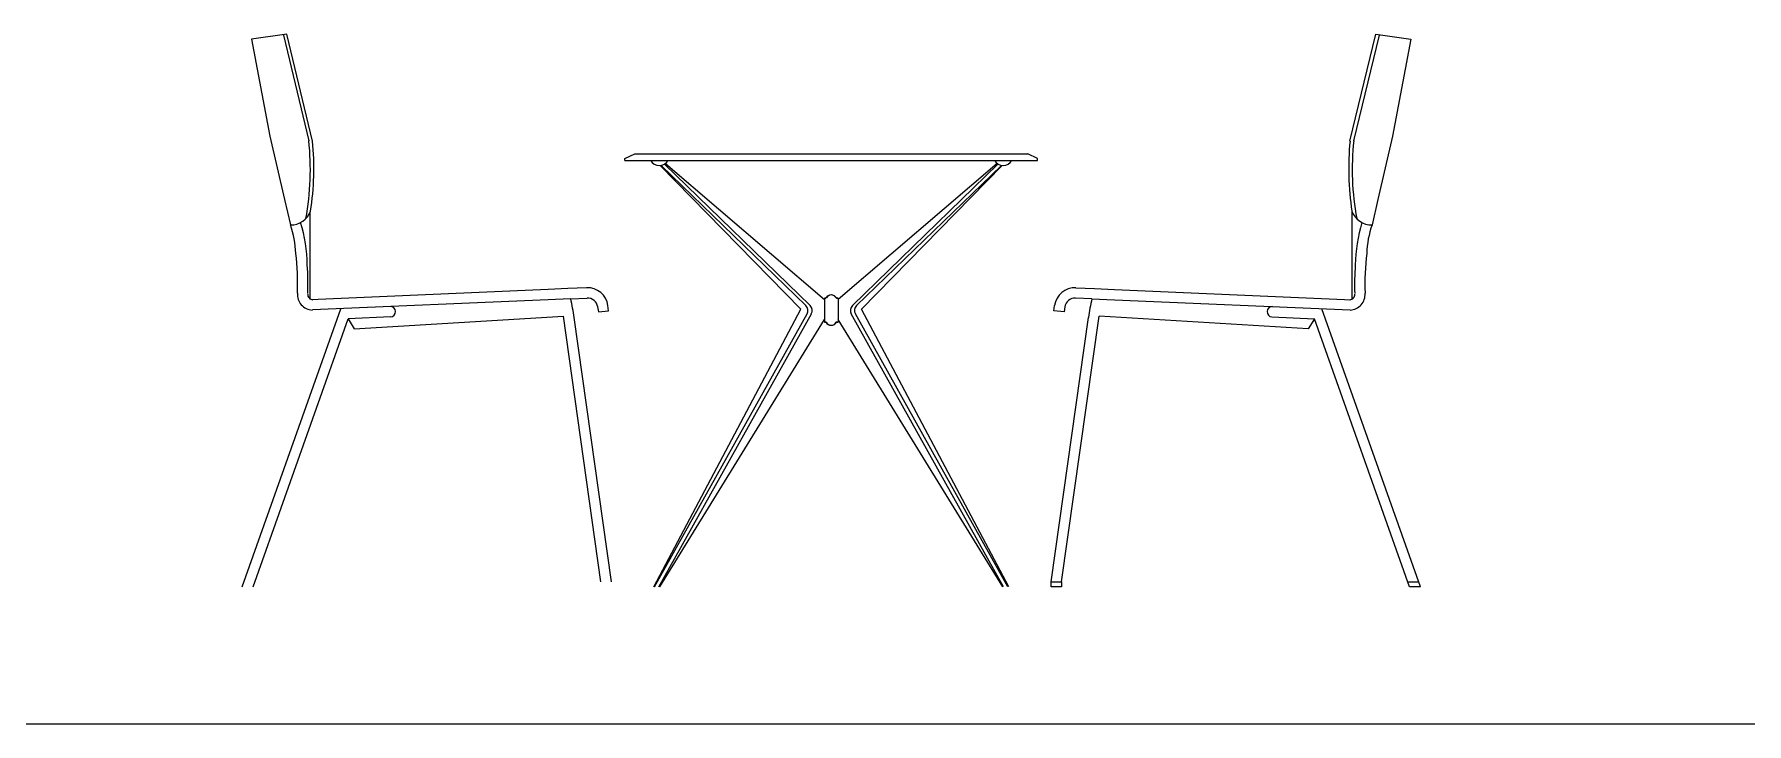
# Model space of a CAD drawing. Header units: millimetres. Extents: x 37301 to 64830, y 24173 to 38860.
# Drawn here: x 44770 to 47260, y 34333 to 35336 of the extents above; entities that cross this region are included whole.
import ezdxf

# ---------------------------------------------------------------- set-up
doc = ezdxf.new("R2010")
doc.units = ezdxf.units.MM
doc.layers.add('www.cad-blocks.net', color=7, linetype='Continuous')

# ---------------------------------------------------------------- blocks, each defined once
blk = doc.blocks.new('A$C61E33779')
for p, q in [((64.9, 803.7), (13.7, 796.7)), ((60, 802.5), (96.9, 648.9)), ((102.2, 648.3), (64.9, 803.7)), ((1610.6, 648.3), (1648, 803.7)), ((1652.8, 802.5), (1615.9, 648.9)), ((1648, 803.7), (1699.1, 796.7)), ((13.7, 796.7), (40.4, 655.6)), ((1699.1, 796.7), (1672.5, 655.6)), ((40.4, 655.6), (61.6, 563.4)), ((1672.5, 655.6), (1651.2, 563.4)), ((556.4, 623.2), (570.7, 630)), ((556.4, 620), (556.4, 623.2)), ((570.7, 630), (1142.2, 630)), ((1156.4, 623.2), (1142.2, 630)), ((1156.4, 620), (1156.4, 623.2)), ((556.4, 620), (1156.4, 620)), ((607.8, 612.8), (812.4, 403.6)), ((609, 612.9), (819.6, 409.1)), ((614.2, 614.9), (825.7, 409)), ((615.5, 615.8), (846.4, 417.7)), ((1097.4, 615.8), (866.4, 417.7)), ((1098.6, 614.9), (887.2, 409)), ((1103.9, 612.9), (893.3, 409.1)), ((1105, 612.8), (900.4, 403.6)), ((61.6, 563.4), (70.1, 526.4)), ((1651.2, 563.4), (1642.7, 526.4)), ((98.9, 418.7), (98.9, 544.9)), ((98.9, 418.7), (98.9, 544.9)), ((1614, 418.7), (1614, 544.9)), ((1614, 418.7), (1614, 544.9)), ((444.9, 432.6), (110.4, 418)), ((473.6, 433.8), (444.9, 432.6)), ((500.7, 435), (473.6, 433.8)), ((1212.2, 435), (1239.2, 433.8)), ((1239.2, 433.8), (1268, 432.6)), ((1268, 432.6), (1602.4, 418)), ((0, 0), (143.3, 404.4)), ((444.9, 417.6), (102, 402.6)), ((110.4, 418), (102.2, 417.6)), ((477.5, 419), (444.9, 417.6)), ((477.5, 419), (501.3, 420)), ((516.8, 407), (517.8, 400)), ((517.8, 400), (532.7, 401.3)), ((532.7, 401.3), (531.7, 408.9)), ((598.4, 0), (812.4, 403.6)), ((846.4, 420), (846.4, 384.8)), ((848.8, 420), (846.4, 420)), ((846.4, 420), (846.4, 384.8)), ((846.4, 420), (849.2, 420)), ((866.4, 420), (863.6, 420)), ((864.1, 420), (866.4, 420)), ((866.4, 420), (866.4, 384.8)), ((866.4, 420), (866.4, 384.8)), ((1114.5, 0), (900.4, 403.6)), ((1180.2, 401.3), (1181.2, 408.9)), ((1195.1, 400), (1180.2, 401.3)), ((1196, 407), (1195.1, 400)), ((1235.3, 419), (1211.6, 420)), ((1235.3, 419), (1268, 417.6)), ((1268, 417.6), (1610.8, 402.6)), ((1712.9, 0), (1569.6, 404.4)), ((1602.4, 418), (1610.7, 417.6)), ((15.9, 0), (154.1, 389.8)), ((215.7, 392.5), (154.1, 389.8)), ((154.1, 389.8), (163, 375.2)), ((163, 375.2), (467.2, 393.8)), ((521.6, 7), (467.2, 393.8)), ((536.7, 7), (482.6, 391.8)), ((599.6, 0), (821.4, 397)), ((605.9, 0), (827.5, 396.9)), ((607.1, 0), (846.4, 388.9)), ((848.8, 384.8), (846.4, 384.8)), ((848.8, 384.8), (846.4, 384.8)), ((846.4, 384.8), (849.2, 384.8)), ((846.4, 384.8), (849.2, 384.8)), ((866.4, 384.8), (863.6, 384.8)), ((866.4, 384.8), (863.6, 384.8)), ((864.1, 384.8), (866.4, 384.8)), ((864.1, 384.8), (866.4, 384.8)), ((1105.8, 0), (866.4, 388.9)), ((1106.9, 0), (885.4, 396.9)), ((1113.3, 0), (891.5, 397)), ((1176.1, 7), (1230.2, 391.8)), ((1191.3, 7), (1245.7, 393.8)), ((1549.9, 375.2), (1245.7, 393.8)), ((1497.1, 392.5), (1558.8, 389.8)), ((1558.8, 389.8), (1549.9, 375.2)), ((1696.9, 0), (1558.8, 389.8)), ((1176.1, 0), (1176.1, 7)), ((1176.1, 7), (1191.3, 7)), ((1191.3, 7), (1191.3, 0)), ((1694.5, 7), (1710.4, 7)), ((1191.3, 0), (1176.1, 0)), ((1712.9, 0), (1696.9, 0))]:
    blk.add_line(p, q)
for centre, radius, start, end in [((-297.9, 607.4), 397, 349.5756, 6.0046), ((-301.9, 608.3), 406.1, 351.2162, 5.652), ((2014.8, 608.3), 406.1, 174.348, 188.7838), ((2010.8, 607.4), 397, 173.9954, 190.4244), ((606.5, 627.4), 14.7, 210.2399, 329.7601), ((1106.4, 627.4), 14.7, 210.2399, 329.7601), ((70.8, 557.1), 30.7, 268.8373, 339.3198), ((-63.3, 479.7), 141.4, 2.1451, 19.2963), ((-134.6, 463.5), 229.3, 1.2014, 16.8214), ((1642.1, 557.1), 30.7, 200.6802, 271.1627), ((1847.5, 463.5), 229.3, 163.1786, 178.7986), ((1776.2, 479.7), 141.4, 160.7037, 177.8549), ((-308.2, 440.3), 388.8, 358.0371, 6.6005), ((2021.1, 440.3), 388.8, 173.3995, 181.9629), ((-308.2, 440.3), 403.8, 358.0371, 3.9745), ((2021.1, 440.3), 403.8, 176.0255, 181.9629), ((102.9, 425.2), 22.7, 175.556, 267.6748), ((102.9, 425.2), 7.68, 175.556, 267.6748), ((502, 405), 30, 7.5, 92.5), ((856.2, 415.9), 8.5, 29.1617, 150.8383), ((856.7, 415.9), 8.5, 29.1617, 150.8383), ((1210.9, 405), 30, 87.5, 172.5), ((1609.9, 425.2), 7.68, 272.3252, 4.444), ((1609.9, 425.2), 22.7, 272.3252, 4.444), ((215.4, 400), 7.5, 272.5, 92.5), ((185.6, 350), 300, 8, 13.2924), ((502, 405), 15, 7.5, 92.5), ((812.6, 401.9), 10, 330.815, 45.938), ((818.7, 401.8), 10, 330.8353, 45.7613), ((894.1, 401.8), 10, 134.2387, 209.1647), ((900.2, 401.9), 10, 134.062, 209.185), ((1210.9, 405), 15, 87.5, 172.5), ((1527.3, 350), 300, 166.7076, 172), ((1497.5, 400), 7.5, 87.5, 267.5), ((856.2, 388.9), 8.5, 209.1617, 330.8383), ((856.7, 388.9), 8.5, 209.1617, 330.8383)]:
    blk.add_arc(centre, radius, start, end)
blk = doc.blocks.new('FORMAT')
blk.add_line((39819.4, 34333.3), (64830.2, 34333.3))

msp = doc.modelspace()

# ---------------------------------------------------------------- block references
msp.add_blockref('A$C61E33779', (45072.8, 34532.7))
at = {"layer": 'www.cad-blocks.net'}
msp.add_blockref('FORMAT', (0, 0), dxfattribs=at)

doc.saveas('drawing.dxf')
